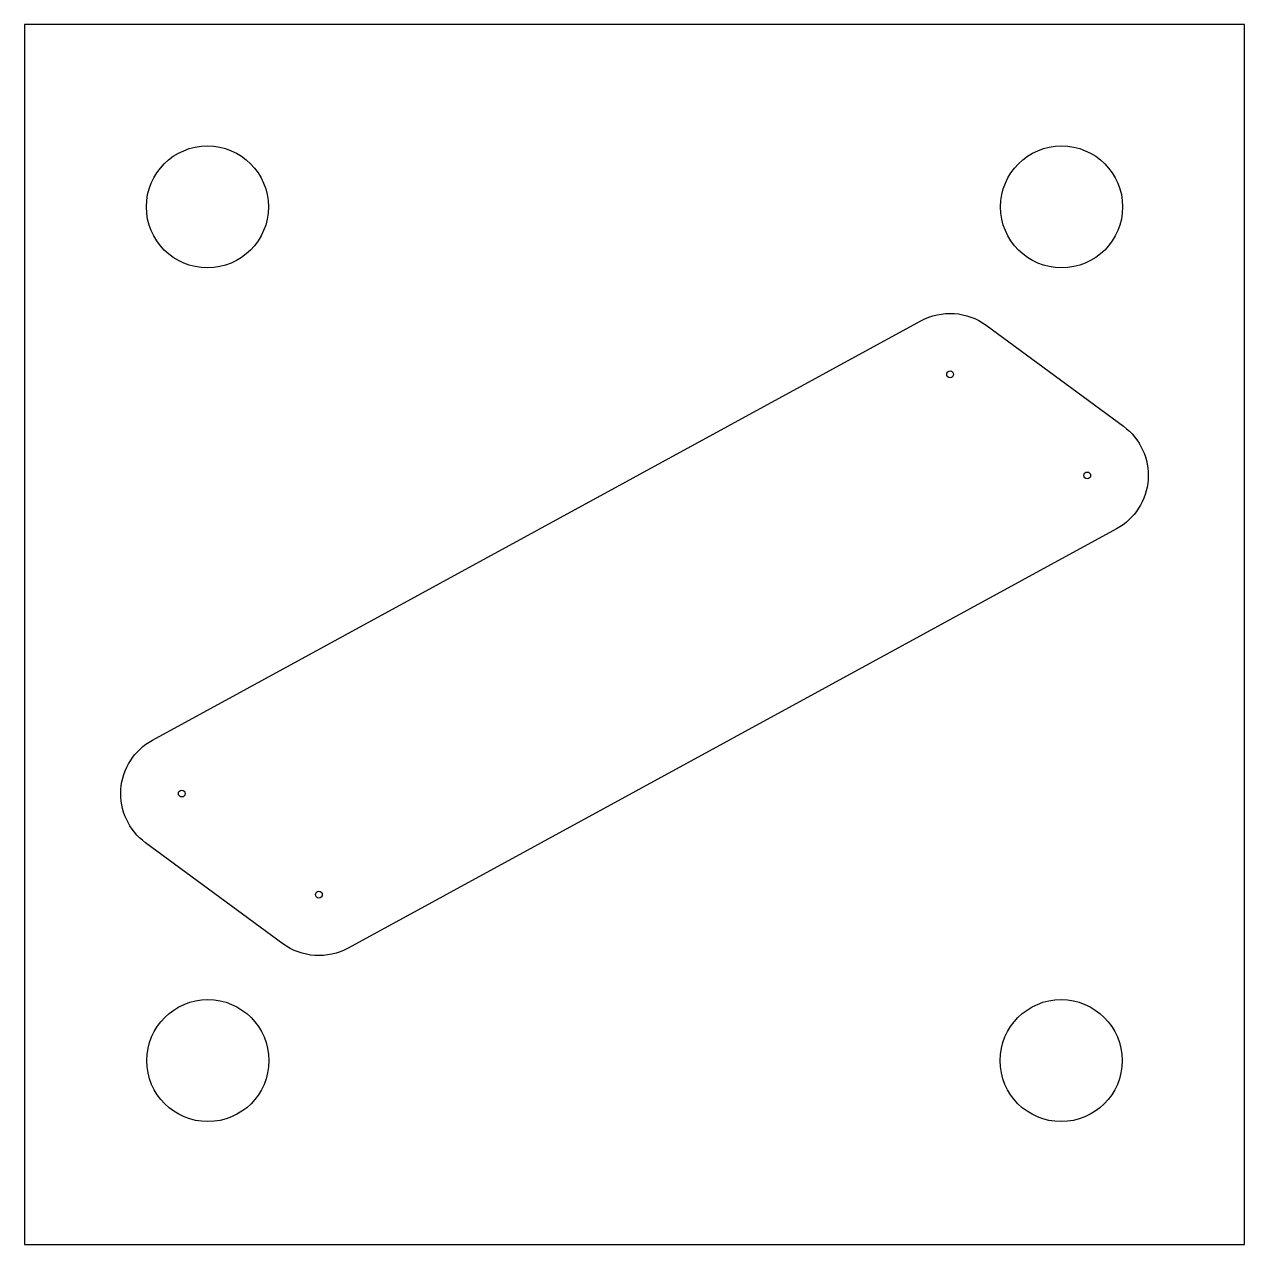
# Model space of a CAD drawing. Extents: x 100 to 300, y 650 to 850.
import ezdxf

# ---------------------------------------------------------------- set-up
doc = ezdxf.new("R2010")
doc.units = 0
doc.header["$MEASUREMENT"] = 0
doc.layers.add('Layer_0', color=7, linetype='Continuous')

msp = doc.modelspace()

# ---------------------------------------------------------------- linework, layer by layer
at = {"linetype": 'Continuous'}
for p, q in [((300, 850), (100, 850)), ((100, 850), (100, 650))]:
    msp.add_line(p, q, dxfattribs=at)
at = {"layer": 'Layer_0', "color": 0}
msp.add_lwpolyline([(100, 650), (300, 650), (300, 850), (100, 850)], dxfattribs=at)
msp.add_lwpolyline([(279, 767.3), (153.07, 698.59, -0.291394), (142.35, 699.31), (119.86, 715.87, -0.256331), (115.81, 724.6, -0.256331), (121, 732.7), (246.93, 801.41, -0.291393), (257.65, 800.69), (280.14, 784.13, -0.25633), (284.19, 775.4, -0.25633), (279, 767.3)], format="xyb", dxfattribs=at)
for centre, radius in [((130, 820.09), 10), ((270, 820.09), 10), ((251.72, 792.64), 0.55), ((274.21, 776.08), 0.55), ((125.79, 723.92), 0.55), ((148.28, 707.36), 0.55), ((130.07, 680.16), 10), ((269.93, 680.16), 10)]:
    msp.add_circle(centre, radius, dxfattribs=at)

doc.saveas('drawing.dxf')
